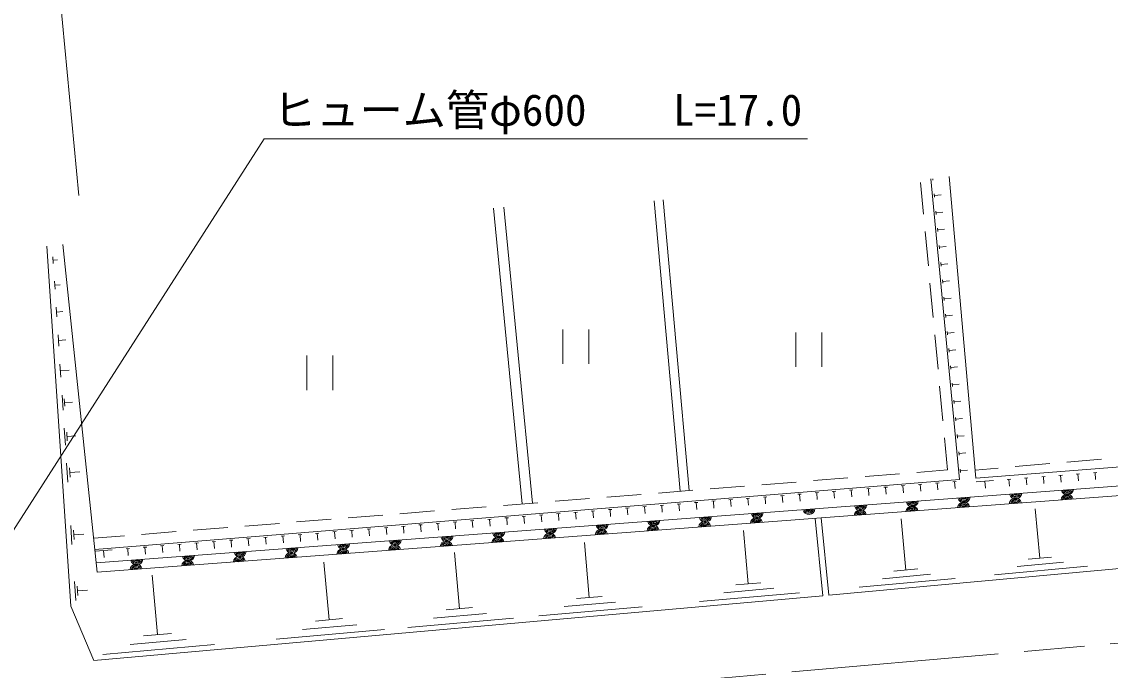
# Model space of a CAD drawing. Units: millimetres, scale not verified. Extents: x 40000 to 680000, y 20000 to 380000.
# Drawn here: x 335455 to 398439, y 276145 to 313680 of the extents above; entities that cross this region are included whole.
import ezdxf
from ezdxf.enums import TextEntityAlignment as Align

# ---------------------------------------------------------------- set-up
doc = ezdxf.new("R2010")
doc.units = ezdxf.units.MM
doc.header["$LTSCALE"] = 1000
doc.linetypes.add('CHAIN', pattern=[18.5, 12, -1.5, 3.5, -1.5])
for name, color, linetype, lineweight in [('M-BGD', 7, 'Continuous', 13), ('M-BMK', 2, 'CHAIN', 13), ('M-STR-HTXT', 7, 'Continuous', 13)]:
    doc.layers.add(name, color=color, linetype=linetype, lineweight=lineweight)
doc.styles.add('ＭＳ ゴシック', font='')
doc.styles.get('ＭＳ ゴシック').set_extended_font_data('MS Gothic')

msp = doc.modelspace()

# ---------------------------------------------------------------- linework, layer by layer
at = {"layer": 'M-BGD'}
for p, q in [((387635, 302535), (387461, 304385)), ((388177, 304517), (388170, 304592)), ((388271, 303522), (388252, 303721)), ((388262, 303621), (388660, 303659)), ((373559, 286503), (372050, 303320)), ((374077, 286545), (372569, 303367)), ((364404, 285771), (362746, 302883)), ((365008, 285819), (363350, 302941)), ((388366, 302526), (388347, 302725)), ((388356, 302626), (388754, 302663)), ((388460, 301531), (388441, 301730)), ((387915, 299548), (387728, 301539)), ((388451, 301630), (388849, 301668)), ((337828, 300780), (339825, 281817)), ((388555, 300535), (388536, 300734)), ((388545, 300635), (388943, 300672)), ((337279, 299697), (337254, 300075)), ((337266, 299886), (337518, 299903)), ((388649, 299540), (388630, 299739)), ((388640, 299639), (389038, 299677)), ((337379, 298195), (337348, 298657)), ((388195, 296561), (388008, 298552)), ((388744, 298544), (388725, 298743)), ((388734, 298644), (389132, 298681)), ((337363, 298426), (337672, 298446)), ((388838, 297549), (388819, 297748)), ((388829, 297648), (389227, 297686)), ((337485, 296600), (337448, 297152)), ((337466, 296876), (337835, 296900)), ((388933, 296553), (388914, 296752)), ((388923, 296653), (389321, 296690)), ((337597, 294907), (337554, 295555)), ((366773, 295876), (366773, 293876)), ((368273, 295876), (368273, 293876)), ((380248, 295698), (380248, 293698)), ((381748, 295698), (381748, 293698)), ((388474, 293574), (388288, 295565)), ((389027, 295557), (389008, 295757)), ((389018, 295657), (389416, 295695)), ((337576, 295231), (338007, 295260)), ((351959, 294359), (351959, 292359)), ((353459, 294359), (353459, 292359)), ((389122, 294562), (389103, 294761)), ((389112, 294661), (389510, 294699)), ((337717, 293111), (337667, 293859)), ((337692, 293485), (338191, 293518)), ((389216, 293566), (389197, 293766)), ((389207, 293666), (389605, 293704)), ((388754, 290587), (388568, 292578)), ((389311, 292571), (389292, 292770)), ((389301, 292670), (389699, 292708)), ((337844, 291205), (337787, 292060)), ((337943, 291426), (337915, 291854)), ((337929, 291640), (338385, 291670)), ((389405, 291575), (389386, 291774)), ((389396, 291675), (389794, 291713)), ((389500, 290580), (389481, 290779)), ((389490, 290679), (389888, 290717)), ((337978, 289181), (337914, 290150)), ((338091, 289432), (338059, 289916)), ((389594, 289584), (389575, 289783)), ((338075, 289674), (338592, 289709)), ((389021, 287741), (388848, 289591)), ((389585, 289684), (389983, 289722)), ((389689, 288589), (389670, 288788)), ((389679, 288688), (390077, 288726)), ((338121, 287034), (338049, 288123)), ((338248, 287316), (338212, 287860)), ((422131, 287999), (381716, 284964)), ((391948, 287841), (390627, 287725)), ((394936, 288105), (392944, 287929)), ((397925, 288369), (395932, 288193)), ((338230, 287588), (338811, 287627)), ((381265, 287120), (383259, 287279)), ((384255, 287359), (386249, 287519)), ((387246, 287599), (389021, 287741)), ((389783, 287593), (389764, 287792)), ((389774, 287693), (390172, 287731)), ((393476, 287264), (393675, 287280)), ((393576, 287272), (393607, 286873)), ((394473, 287342), (394672, 287358)), ((394573, 287350), (394604, 286951)), ((395470, 287420), (395669, 287436)), ((395570, 287428), (395601, 287029)), ((396467, 287498), (396666, 287514)), ((396566, 287506), (396598, 287107)), ((397464, 287576), (397663, 287592)), ((397563, 287584), (397595, 287185)), ((375284, 286641), (377278, 286801)), ((378275, 286881), (380268, 287040)), ((383351, 286571), (383550, 286587)), ((383451, 286579), (383483, 286181)), ((384348, 286652), (384547, 286668)), ((384447, 286660), (384480, 286261)), ((385344, 286733), (385544, 286749)), ((385444, 286741), (385476, 286342)), ((386341, 286814), (386541, 286830)), ((386441, 286822), (386473, 286423)), ((387338, 286894), (387537, 286910)), ((387438, 286902), (387470, 286504)), ((388335, 286975), (388534, 286991)), ((388434, 286983), (388467, 286584)), ((389331, 287056), (389531, 287072)), ((389431, 287064), (389463, 286665)), ((390684, 287045), (391681, 287124)), ((391183, 287085), (391214, 286686)), ((392479, 287186), (392678, 287202)), ((392579, 287194), (392610, 286795)), ((366313, 285923), (368306, 286083)), ((369303, 286163), (371297, 286322)), ((372294, 286402), (374287, 286562)), ((376374, 286006), (376573, 286022)), ((376473, 286014), (376506, 285616)), ((377371, 286087), (377570, 286103)), ((377470, 286095), (377503, 285696)), ((378367, 286168), (378567, 286184)), ((378467, 286176), (378499, 285777)), ((379364, 286248), (379563, 286265)), ((379464, 286256), (379496, 285858)), ((380361, 286329), (380560, 286345)), ((380460, 286337), (380493, 285939)), ((381357, 286410), (381557, 286426)), ((381457, 286418), (381489, 286019)), ((382354, 286491), (382554, 286507)), ((382454, 286499), (382486, 286100)), ((357341, 285206), (359335, 285365)), ((360332, 285445), (362326, 285604)), ((363322, 285684), (365316, 285844)), ((368400, 285360), (368599, 285376)), ((368500, 285368), (368532, 284970)), ((369397, 285441), (369596, 285457)), ((369496, 285449), (369529, 285050)), ((370393, 285522), (370593, 285538)), ((370493, 285530), (370525, 285131)), ((371390, 285603), (371589, 285619)), ((371490, 285611), (371522, 285212)), ((372387, 285683), (372586, 285699)), ((372487, 285691), (372519, 285293)), ((373384, 285764), (373583, 285780)), ((373483, 285772), (373516, 285373)), ((374380, 285845), (374580, 285861)), ((374480, 285853), (374512, 285454)), ((375377, 285925), (375576, 285942)), ((375477, 285934), (375509, 285535)), ((394367, 282629), (394103, 285493)), ((380209, 284851), (339825, 281817)), ((351361, 284727), (353354, 284887)), ((354351, 284966), (356345, 285126)), ((360426, 284714), (360625, 284731)), ((360526, 284723), (360558, 284324)), ((361423, 284795), (361622, 284811)), ((361522, 284803), (361555, 284405)), ((362420, 284876), (362619, 284892)), ((362519, 284884), (362551, 284485)), ((363416, 284957), (363616, 284973)), ((363516, 284965), (363548, 284566)), ((364413, 285037), (364612, 285054)), ((364513, 285045), (364545, 284647)), ((365410, 285118), (365609, 285134)), ((365509, 285126), (365542, 284728)), ((366406, 285199), (366606, 285215)), ((366506, 285207), (366538, 284808)), ((367403, 285280), (367603, 285296)), ((367503, 285288), (367535, 284889)), ((380209, 284851), (381716, 284964)), ((381807, 280449), (381363, 284937)), ((382160, 280484), (381716, 284964)), ((386619, 281943), (386346, 284911)), ((338361, 283430), (338288, 284519)), ((338488, 283712), (338452, 284257)), ((342389, 284009), (344383, 284169)), ((345380, 284248), (347373, 284408)), ((348370, 284488), (350364, 284647)), ((352452, 284069), (352651, 284085)), ((352552, 284077), (352584, 283678)), ((353449, 284149), (353648, 284166)), ((353549, 284157), (353581, 283759)), ((354446, 284230), (354645, 284246)), ((354545, 284238), (354578, 283839)), ((355442, 284311), (355642, 284327)), ((355542, 284319), (355574, 283920)), ((356439, 284392), (356638, 284408)), ((356539, 284400), (356571, 284001)), ((357436, 284472), (357635, 284488)), ((357535, 284480), (357568, 284082)), ((358433, 284553), (358632, 284569)), ((358532, 284561), (358565, 284162)), ((359429, 284634), (359629, 284650)), ((359529, 284642), (359561, 284243)), ((377495, 281145), (377222, 284225)), ((382160, 280484), (421570, 284106)), ((338470, 283984), (339051, 284023)), ((339617, 283787), (341392, 283929)), ((344478, 283423), (344678, 283439)), ((344578, 283431), (344610, 283032)), ((345475, 283503), (345674, 283520)), ((345575, 283512), (345607, 283113)), ((346472, 283584), (346671, 283600)), ((346571, 283592), (346604, 283194)), ((347468, 283665), (347668, 283681)), ((347568, 283673), (347600, 283274)), ((348465, 283746), (348665, 283762)), ((348565, 283754), (348597, 283355)), ((349462, 283826), (349661, 283843)), ((349562, 283834), (349594, 283436)), ((350459, 283907), (350658, 283923)), ((350558, 283915), (350591, 283517)), ((351455, 283988), (351655, 284004)), ((351555, 283996), (351587, 283597)), ((368294, 280354), (368012, 283534)), ((339694, 283035), (340691, 283116)), ((340192, 283076), (340225, 282677)), ((341488, 283181), (341687, 283197)), ((341588, 283189), (341620, 282790)), ((342485, 283261), (342684, 283277)), ((342584, 283269), (342617, 282871)), ((343482, 283342), (343681, 283358)), ((343581, 283350), (343613, 282951)), ((360775, 279708), (360486, 282968)), ((353235, 279061), (352940, 282401)), ((395742, 282395), (393057, 282148)), ((395038, 282691), (393695, 282568)), ((343305, 278208), (343000, 281655)), ((388044, 281700), (385262, 281445)), ((387314, 282007), (385923, 281879)), ((397117, 282160), (391748, 281667)), ((338576, 280184), (338504, 281274)), ((338704, 280466), (338667, 281011)), ((378217, 281209), (376773, 281081)), ((389469, 281457), (383905, 280946)), ((338686, 280739), (339267, 280777)), ((339622, 276712), (381807, 280449)), ((369039, 280420), (367549, 280288)), ((380452, 280630), (374675, 280119)), ((378974, 280887), (376085, 280632)), ((361539, 279776), (360011, 279641)), ((371345, 279824), (365384, 279295)), ((369820, 280089), (366839, 279825)), ((354018, 279130), (352453, 278992)), ((363903, 279164), (357791, 278623)), ((362339, 279436), (359283, 279166)), ((356441, 278503), (350178, 277948)), ((354838, 278782), (351707, 278505)), ((344959, 277920), (341727, 277634)), ((344113, 278279), (342497, 278136)), ((346613, 277632), (340150, 277060))]:
    msp.add_line(p, q, dxfattribs=at)
for points in [[(423145, 311694), (425153, 289971), (390667, 287270), (389117, 304717)], [(339767, 282365), (425226, 288783), (434135, 294096), (469288, 296146), (499004, 297908), (505001, 301793), (553520, 308895)], [(388064, 304582), (389715, 287193), (339685, 283140)], [(339622, 276712), (338298, 279856), (336912, 300697)]]:
    msp.add_lwpolyline(points, dxfattribs=at)
for centre, radius, start, end in [((395955, 286639), 354, 193.09282, 355.498), ((395955, 286639), 283, 195.31686, 353.27396), ((395955, 286639), 212, 199.06319, 349.52763), ((395955, 286639), 142, 206.77492, 341.8159), ((395955, 286639), 100, 217.09258, 331.49824), ((395955, 286639), 100, 217.09258, 331.49824), ((389972, 286190), 354, 193.09282, 355.498), ((389972, 286190), 283, 195.31686, 353.27396), ((389972, 286190), 212, 199.06319, 349.52763), ((389972, 286190), 142, 206.77492, 341.8159), ((389972, 286190), 100, 217.09258, 331.49824), ((389972, 286190), 100, 217.09258, 331.49824), ((392953, 285754), 354, 13.09282, 175.498), ((392963, 286415), 354, 193.09282, 355.498), ((392953, 285754), 283, 15.31686, 173.27396), ((392963, 286415), 283, 195.31686, 353.27396), ((392953, 285754), 212, 19.06319, 169.52763), ((392963, 286415), 212, 199.06319, 349.52763), ((392963, 286415), 142, 206.77492, 341.8159), ((392963, 286415), 100, 217.09258, 331.49824), ((392963, 286415), 100, 217.09258, 331.49824), ((395945, 285978), 354, 13.09282, 175.498), ((395945, 285978), 283, 15.31686, 173.27396), ((395945, 285978), 212, 19.06319, 169.52763), ((395945, 285978), 142, 26.77492, 161.8159), ((395945, 285978), 100, 37.09258, 151.49824), ((395945, 285978), 100, 37.09258, 151.49824), ((380997, 285516), 354, 193.09282, 355.498), ((380997, 285516), 283, 195.31686, 353.27396), ((380997, 285516), 212, 199.06319, 349.52763), ((380997, 285516), 142, 206.77492, 341.8159), ((380997, 285516), 100, 217.09258, 331.49824), ((380997, 285516), 100, 217.09258, 331.49824), ((383978, 285079), 354, 13.09282, 175.498), ((383988, 285740), 354, 193.09282, 355.498), ((383978, 285079), 283, 15.31686, 173.27396), ((383988, 285740), 283, 195.31686, 353.27396), ((383988, 285740), 212, 199.06319, 349.52763), ((383988, 285740), 142, 206.77492, 341.8159), ((383988, 285740), 100, 217.09258, 331.49824), ((383988, 285740), 100, 217.09258, 331.49824), ((386970, 285304), 354, 13.09282, 175.498), ((386980, 285965), 354, 193.09282, 355.498), ((386970, 285304), 283, 15.31686, 173.27396), ((386980, 285965), 283, 195.31686, 353.27396), ((386970, 285304), 212, 19.06319, 169.52763), ((386980, 285965), 212, 199.06319, 349.52763), ((386970, 285304), 142, 26.77492, 161.8159), ((386980, 285965), 142, 206.77492, 341.8159), ((386970, 285304), 100, 37.09258, 151.49824), ((386970, 285304), 100, 37.09258, 151.49824), ((386980, 285965), 100, 217.09258, 331.49824), ((386980, 285965), 100, 217.09258, 331.49824), ((389962, 285529), 354, 13.09282, 175.498), ((389962, 285529), 283, 15.31686, 173.27396), ((389962, 285529), 212, 19.06319, 169.52763), ((389962, 285529), 142, 26.77492, 161.8159), ((389962, 285529), 100, 37.09258, 151.49824), ((389962, 285529), 100, 37.09258, 151.49824), ((392953, 285754), 142, 26.77492, 161.8159), ((392953, 285754), 100, 37.09258, 151.49824), ((392953, 285754), 100, 37.09258, 151.49824), ((372022, 284842), 354, 193.09282, 355.498), ((372022, 284842), 283, 195.31686, 353.27396), ((372022, 284842), 212, 199.06319, 349.52763), ((372022, 284842), 142, 206.77492, 341.8159), ((372022, 284842), 100, 217.09258, 331.49824), ((372022, 284842), 100, 217.09258, 331.49824), ((374979, 284404), 354, 13.09282, 175.498), ((375014, 285066), 354, 193.09282, 355.498), ((374979, 284404), 283, 15.31686, 173.27396), ((375014, 285066), 283, 195.31686, 353.27396), ((375014, 285066), 212, 199.06319, 349.52763), ((375014, 285066), 142, 206.77492, 341.8159), ((375014, 285066), 100, 217.09258, 331.49824), ((375014, 285066), 100, 217.09258, 331.49824), ((377970, 284628), 354, 13.09282, 175.498), ((378005, 285291), 354, 193.09282, 355.498), ((377970, 284628), 283, 15.31686, 173.27396), ((378005, 285291), 283, 195.31686, 353.27396), ((377970, 284628), 212, 19.06319, 169.52763), ((378005, 285291), 212, 199.06319, 349.52763), ((377970, 284628), 142, 26.77492, 161.8159), ((378005, 285291), 142, 206.77492, 341.8159), ((377970, 284628), 100, 37.09258, 151.49824), ((377970, 284628), 100, 37.09258, 151.49824), ((378005, 285291), 100, 217.09258, 331.49824), ((378005, 285291), 100, 217.09258, 331.49824), ((383978, 285079), 212, 19.06319, 169.52763), ((383978, 285079), 142, 26.77492, 161.8159), ((383978, 285079), 100, 37.09258, 151.49824), ((383978, 285079), 100, 37.09258, 151.49824), ((363047, 284168), 354, 193.09282, 355.498), ((363047, 284168), 283, 195.31686, 353.27396), ((363047, 284168), 212, 199.06319, 349.52763), ((363047, 284168), 142, 206.77492, 341.8159), ((363047, 284168), 100, 217.09258, 331.49824), ((363047, 284168), 100, 217.09258, 331.49824), ((366004, 283729), 354, 13.09282, 175.498), ((366039, 284392), 354, 193.09282, 355.498), ((366039, 284392), 283, 195.31686, 353.27396), ((366039, 284392), 212, 199.06319, 349.52763), ((366039, 284392), 142, 206.77492, 341.8159), ((366039, 284392), 100, 217.09258, 331.49824), ((366039, 284392), 100, 217.09258, 331.49824), ((368996, 283954), 354, 13.09282, 175.498), ((369031, 284617), 354, 193.09282, 355.498), ((368996, 283954), 283, 15.31686, 173.27396), ((369031, 284617), 283, 195.31686, 353.27396), ((368996, 283954), 212, 19.06319, 169.52763), ((369031, 284617), 212, 199.06319, 349.52763), ((368996, 283954), 142, 26.77492, 161.8159), ((369031, 284617), 142, 206.77492, 341.8159), ((369031, 284617), 100, 217.09258, 331.49824), ((369031, 284617), 100, 217.09258, 331.49824), ((371987, 284179), 354, 13.09282, 175.498), ((371987, 284179), 283, 15.31686, 173.27396), ((371987, 284179), 212, 19.06319, 169.52763), ((371987, 284179), 142, 26.77492, 161.8159), ((371987, 284179), 100, 37.09258, 151.49824), ((371987, 284179), 100, 37.09258, 151.49824), ((374979, 284404), 212, 19.06319, 169.52763), ((374979, 284404), 142, 26.77492, 161.8159), ((374979, 284404), 100, 37.09258, 151.49824), ((374979, 284404), 100, 37.09258, 151.49824), ((354073, 283493), 354, 193.09282, 355.498), ((354073, 283493), 283, 195.31686, 353.27396), ((354073, 283493), 212, 199.06319, 349.52763), ((354073, 283493), 142, 206.77492, 341.8159), ((354073, 283493), 100, 217.09258, 331.49824), ((354073, 283493), 100, 217.09258, 331.49824), ((357064, 283718), 354, 193.09282, 355.498), ((357064, 283718), 283, 195.31686, 353.27396), ((357064, 283718), 212, 199.06319, 349.52763), ((357064, 283718), 142, 206.77492, 341.8159), ((357064, 283718), 100, 217.09258, 331.49824), ((357064, 283718), 100, 217.09258, 331.49824), ((360021, 283280), 354, 13.09282, 175.498), ((360056, 283943), 354, 193.09282, 355.498), ((360021, 283280), 283, 15.31686, 173.27396), ((360056, 283943), 283, 195.31686, 353.27396), ((360021, 283280), 212, 19.06319, 169.52763), ((360056, 283943), 212, 199.06319, 349.52763), ((360056, 283943), 142, 206.77492, 341.8159), ((360056, 283943), 100, 217.09258, 331.49824), ((360056, 283943), 100, 217.09258, 331.49824), ((363012, 283505), 354, 13.09282, 175.498), ((363012, 283505), 283, 15.31686, 173.27396), ((363012, 283505), 212, 19.06319, 169.52763), ((363012, 283505), 142, 26.77492, 161.8159), ((363012, 283505), 100, 37.09258, 151.49824), ((363012, 283505), 100, 37.09258, 151.49824), ((366004, 283729), 283, 15.31686, 173.27396), ((366004, 283729), 212, 19.06319, 169.52763), ((366004, 283729), 142, 26.77492, 161.8159), ((366004, 283729), 100, 37.09258, 151.49824), ((366004, 283729), 100, 37.09258, 151.49824), ((368996, 283954), 100, 37.09258, 151.49824), ((368996, 283954), 100, 37.09258, 151.49824), ((348090, 283044), 354, 193.09282, 355.498), ((348090, 283044), 283, 195.31686, 353.27396), ((348090, 283044), 212, 199.06319, 349.52763), ((348090, 283044), 142, 206.77492, 341.8159), ((348090, 283044), 100, 217.09258, 331.49824), ((348090, 283044), 100, 217.09258, 331.49824), ((351046, 282606), 354, 13.09282, 175.498), ((351081, 283269), 354, 193.09282, 355.498), ((351046, 282606), 283, 15.31686, 173.27396), ((351081, 283269), 283, 195.31686, 353.27396), ((351046, 282606), 212, 19.06319, 169.52763), ((351081, 283269), 212, 199.06319, 349.52763), ((351081, 283269), 142, 206.77492, 341.8159), ((351081, 283269), 100, 217.09258, 331.49824), ((351081, 283269), 100, 217.09258, 331.49824), ((354038, 282831), 354, 13.09282, 175.498), ((354038, 282831), 283, 15.31686, 173.27396), ((354038, 282831), 212, 19.06319, 169.52763), ((354038, 282831), 142, 26.77492, 161.8159), ((354038, 282831), 100, 37.09258, 151.49824), ((354038, 282831), 100, 37.09258, 151.49824), ((357029, 283055), 354, 13.09282, 175.498), ((357029, 283055), 283, 15.31686, 173.27396), ((357029, 283055), 212, 19.06319, 169.52763), ((357029, 283055), 142, 26.77492, 161.8159), ((357029, 283055), 100, 37.09258, 151.49824), ((357029, 283055), 100, 37.09258, 151.49824), ((360021, 283280), 142, 26.77492, 161.8159), ((360021, 283280), 100, 37.09258, 151.49824), ((360021, 283280), 100, 37.09258, 151.49824), ((342071, 281932), 354, 13.09282, 175.498), ((342106, 282595), 354, 193.09282, 355.498), ((342071, 281932), 283, 15.31686, 173.27396), ((342106, 282595), 283, 195.31686, 353.27396), ((342106, 282595), 212, 199.06319, 349.52763), ((342106, 282595), 142, 206.77492, 341.8159), ((342106, 282595), 100, 217.09258, 331.49824), ((342106, 282595), 100, 217.09258, 331.49824), ((345063, 282157), 354, 13.09282, 175.498), ((345098, 282819), 354, 193.09282, 355.498), ((345063, 282157), 283, 15.31686, 173.27396), ((345098, 282819), 283, 195.31686, 353.27396), ((345063, 282157), 212, 19.06319, 169.52763), ((345098, 282819), 212, 199.06319, 349.52763), ((345063, 282157), 142, 26.77492, 161.8159), ((345098, 282819), 142, 206.77492, 341.8159), ((345063, 282157), 100, 37.09258, 151.49824), ((345063, 282157), 100, 37.09258, 151.49824), ((345098, 282819), 100, 217.09258, 331.49824), ((345098, 282819), 100, 217.09258, 331.49824), ((348055, 282381), 354, 13.09282, 175.498), ((348055, 282381), 283, 15.31686, 173.27396), ((348055, 282381), 212, 19.06319, 169.52763), ((348055, 282381), 142, 26.77492, 161.8159), ((348055, 282381), 100, 37.09258, 151.49824), ((348055, 282381), 100, 37.09258, 151.49824), ((351046, 282606), 142, 26.77492, 161.8159), ((351046, 282606), 100, 37.09258, 151.49824), ((351046, 282606), 100, 37.09258, 151.49824), ((342071, 281932), 212, 19.06319, 169.52763), ((342071, 281932), 142, 26.77492, 161.8159), ((342071, 281932), 100, 37.09258, 151.49824), ((342071, 281932), 100, 37.09258, 151.49824)]:
    msp.add_arc(centre, radius, start, end, dxfattribs=at)
at = {"layer": 'M-BMK'}
msp.add_line((465679, 283579), (367072, 274905), dxfattribs=at)
at = {"layer": 'M-STR-HTXT'}
msp.add_line((338757, 303633), (337417, 317681), dxfattribs=at)
msp.add_lwpolyline([(331938, 279528), (349481, 306907), (380931, 306907)], dxfattribs=at)

# ---------------------------------------------------------------- texts
at = {"layer": 'M-STR-HTXT', "style": 'ＭＳ ゴシック'}
msp.add_text('ヒューム管φ600\u3000\u3000L=17.0', height=1833, dxfattribs=at).set_placement((365306, 307107), align=Align.BOTTOM_CENTER)

doc.saveas('drawing.dxf')
